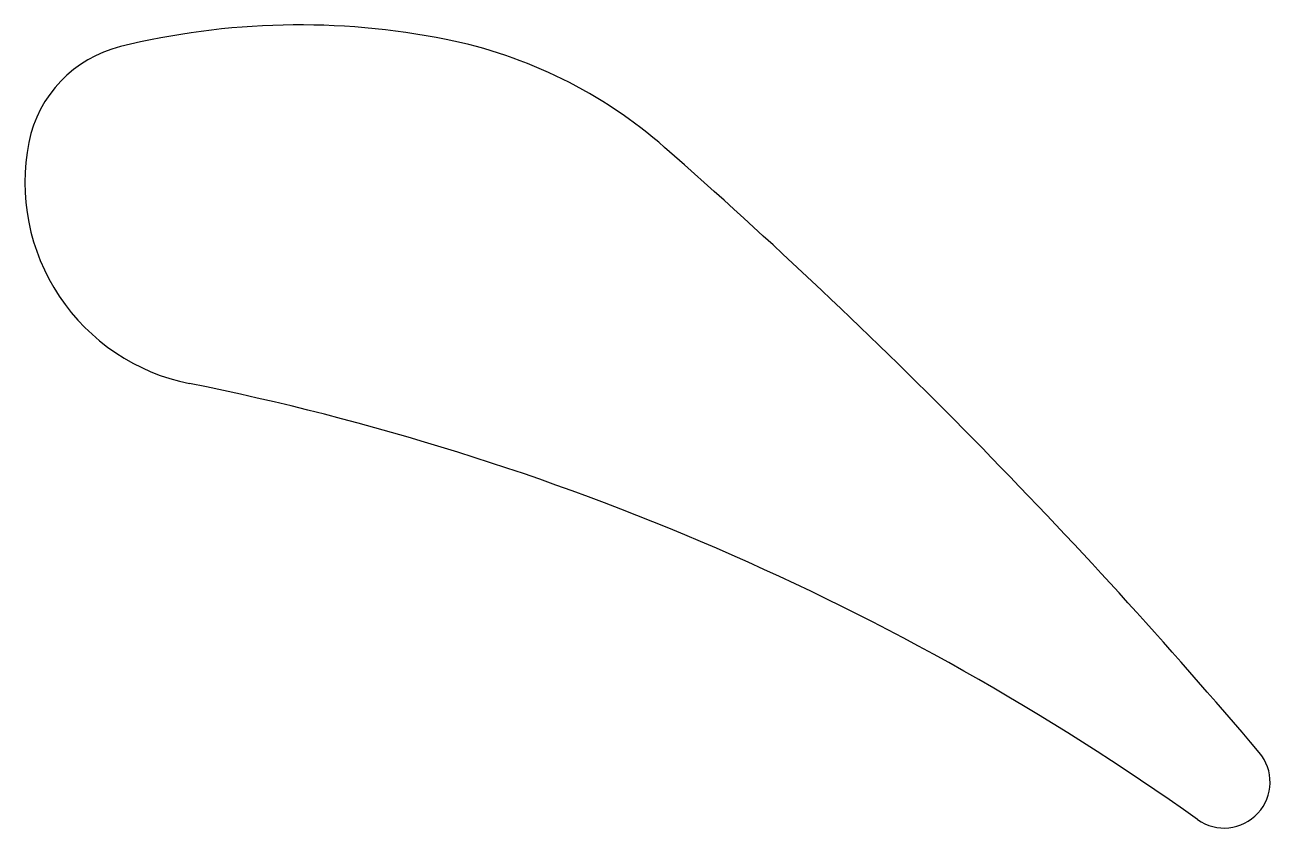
# Model space of a CAD drawing. Header units: metres. Extents: x 0 to 108, y -60 to 10.
import ezdxf

# ---------------------------------------------------------------- set-up
doc = ezdxf.new("R2010")
doc.units = ezdxf.units.M

msp = doc.modelspace()

# ---------------------------------------------------------------- linework, layer by layer
at = {"layer": 'PARAMETRIX'}
for centre, radius, start, end in [((23.5462, -54.9022), 65.1219, 78.6667, 103.8342), ((28.2726, -31.3204), 41.0712, 48.7601, 78.6667), ((10.5468, -2.1138), 10.7565, 103.8342, 168.6667), ((17.4856, -3.5045), 17.8333, 168.6667, 258.6667), ((-273.3539, -375.3823), 498.6267, 40.2663, 48.7601), ((-31.0213, -245.5248), 229, 54.5641, 78.6667), ((104.0703, -55.6846), 4, 234.5641, 40.2663)]:
    msp.add_arc(centre, radius, start, end, dxfattribs=at)

doc.saveas('drawing.dxf')
